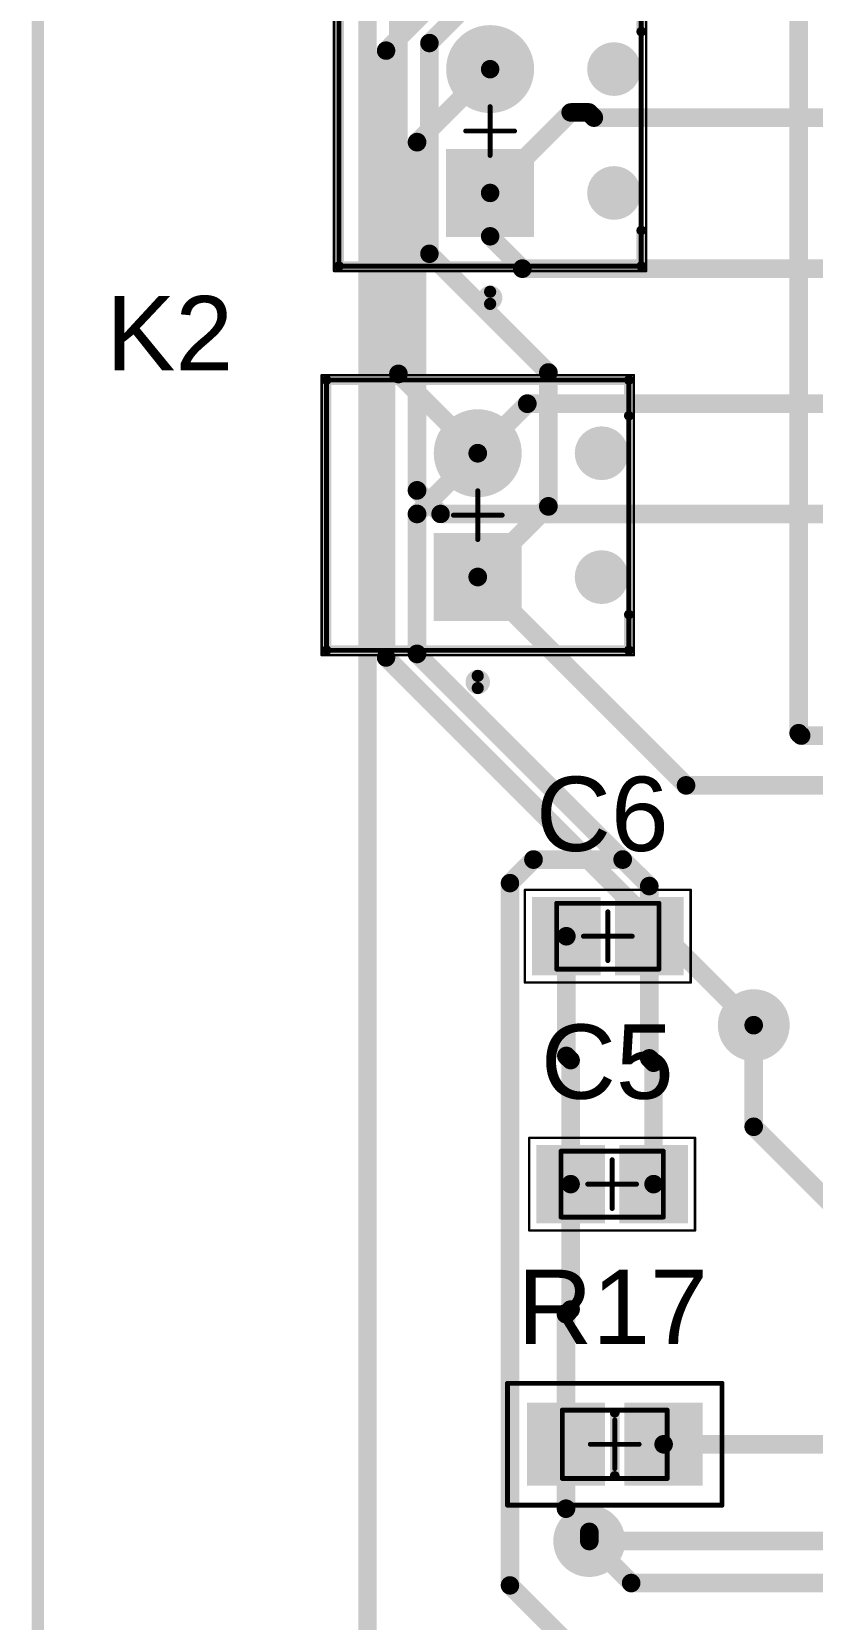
# Model space of a CAD drawing. Header units: millimetres. Extents: x 2.52 to 5.37, y 1.66 to 4.63.
# Drawn here: x 2.515 to 3.145, y 2.352 to 3.633 of the extents above; entities that cross this region are included whole.
import ezdxf

# ---------------------------------------------------------------- set-up
doc = ezdxf.new("R2010")
doc.units = ezdxf.units.MM
doc.header["$MEASUREMENT"] = 0
for name, color, linetype in [('BottomLayer', 5, 'Continuous'), ('BottomSolder', 6, 'Continuous'), ('Mechanical13', 56, 'Continuous'), ('Mechanical15', 56, 'Continuous'), ('Mechanical4', 56, 'Continuous'), ('MultiLayer', 9, 'Continuous'), ('PadHoleLayer', 156, 'Continuous'), ('TopLayer', 1, 'Continuous'), ('TopOverlay', 2, 'Continuous'), ('TopPaste', 8, 'Continuous'), ('TopSolder', 216, 'Continuous'), ('ViaHoleLayer', 16, 'Continuous')]:
    doc.layers.add(name, color=color, linetype=linetype)
doc.styles.add('Arial', font='arial.ttf', dxfattribs={"height": 0.2})

# ---------------------------------------------------------------- blocks, each defined once
blk = doc.blocks.new('6_0805_M_17')
at = {"layer": 'TopLayer'}
for points in [[(-0.0669, -0.0295), (-0.0669, 0.0295), (-0.0118, 0.0295), (-0.0118, -0.0295)], [(0.0118, -0.0295), (0.0118, 0.0295), (0.0669, 0.0295), (0.0669, -0.0295)]]:
    blk.add_hatch(color=1, dxfattribs=at).paths.add_polyline_path(points)
at = {"layer": 'TopPaste'}
for points in [[(-0.0669, -0.0295), (-0.0669, 0.0295), (-0.0118, 0.0295), (-0.0118, -0.0295)], [(0.0118, -0.0295), (0.0118, 0.0295), (0.0669, 0.0295), (0.0669, -0.0295)]]:
    blk.add_hatch(color=8, dxfattribs=at).paths.add_polyline_path(points)
at = {"layer": 'TopSolder'}
for points in [[(-0.0709, -0.0335), (-0.0709, 0.0335), (-0.0078, 0.0335), (-0.0078, -0.0335)], [(0.0078, -0.0335), (0.0078, 0.0335), (0.0709, 0.0335), (0.0709, -0.0335)]]:
    blk.add_hatch(color=216, dxfattribs=at).paths.add_polyline_path(points)
at = {"layer": 'Mechanical13', "const_width": 0.00394}
for points in [[(-0.0423, 0.0276), (-0.0423, -0.0276)], [(0.0423, 0.0276), (-0.0423, 0.0276)], [(0.0423, 0.0276), (0.0423, -0.0276)], [(0.0423, -0.0276), (-0.0423, -0.0276)]]:
    blk.add_lwpolyline(points, dxfattribs=at)
at = {"layer": 'Mechanical13', "const_width": 0.00197}
for points in [[(-0.0433, 0.0276, 1), (-0.0413, 0.0276, 1)], [(-0.0433, 0.0276, 1), (-0.0413, 0.0276, 1)], [(0.0413, 0.0276, 1), (0.0433, 0.0276, 1)], [(0.0413, 0.0276, 1), (0.0433, 0.0276, 1)], [(-0.0433, -0.0276, 1), (-0.0413, -0.0276, 1)], [(-0.0433, -0.0276, 1), (-0.0413, -0.0276, 1)], [(0.0413, -0.0276, 1), (0.0433, -0.0276, 1)], [(0.0413, -0.0276, 1), (0.0433, -0.0276, 1)]]:
    blk.add_lwpolyline(points, format="xyb", close=True, dxfattribs=at)
at = {"layer": 'Mechanical15', "const_width": 0.00394}
for points in [[(-0.0866, 0.0492), (-0.0866, -0.0492)], [(0.0866, 0.0492), (-0.0866, 0.0492)], [(0.0866, 0.0492), (0.0866, -0.0492)], [(0, 0.0197), (0, -0.0197)], [(0.0197, 0), (-0.0197, 0)], [(0.0866, -0.0492), (-0.0866, -0.0492)]]:
    blk.add_lwpolyline(points, dxfattribs=at)
at = {"layer": 'Mechanical15', "const_width": 0.00197}
for points in [[(-0.0876, 0.0492, 1), (-0.0856, 0.0492, 1)], [(-0.0876, 0.0492, 1), (-0.0856, 0.0492, 1)], [(0.0856, 0.0492, 1), (0.0876, 0.0492, 1)], [(0.0856, 0.0492, 1), (0.0876, 0.0492, 1)], [(-0.001, 0.0197, 1), (0.001, 0.0197, 1)], [(-0.0207, 0, 1), (-0.0187, 0, 1)], [(0.0187, 0, 1), (0.0207, 0, 1)], [(-0.001, -0.0197, 1), (0.001, -0.0197, 1)], [(-0.0876, -0.0492, 1), (-0.0856, -0.0492, 1)], [(-0.0876, -0.0492, 1), (-0.0856, -0.0492, 1)], [(0.0856, -0.0492, 1), (0.0876, -0.0492, 1)], [(0.0856, -0.0492, 1), (0.0876, -0.0492, 1)]]:
    blk.add_lwpolyline(points, format="xyb", close=True, dxfattribs=at)
at = {"layer": 'TopOverlay', "const_width": 0.00787}
blk.add_lwpolyline([(0, 0.0256), (0, -0.0256)], dxfattribs=at)
at = {"layer": 'TopOverlay', "const_width": 0.00394}
for points in [[(-0.002, 0.0256, 1), (0.002, 0.0256, 1)], [(-0.002, -0.0256, 1), (0.002, -0.0256, 1)]]:
    blk.add_lwpolyline(points, format="xyb", close=True, dxfattribs=at)
blk = doc.blocks.new('CAPC2013X70X45NL10T25_36')
at = {"layer": 'TopLayer'}
for points in [[(-0.0571, -0.0276), (-0.0571, 0.0276), (-0.0098, 0.0276), (-0.0098, -0.0276)], [(0.0098, -0.0276), (0.0098, 0.0276), (0.0571, 0.0276), (0.0571, -0.0276)]]:
    blk.add_hatch(color=1, dxfattribs=at).paths.add_polyline_path(points)
at = {"layer": 'TopPaste'}
for points in [[(-0.0571, -0.0276), (-0.0571, 0.0276), (-0.0098, 0.0276), (-0.0098, -0.0276)], [(0.0098, -0.0276), (0.0098, 0.0276), (0.0571, 0.0276), (0.0571, -0.0276)]]:
    blk.add_hatch(color=8, dxfattribs=at).paths.add_polyline_path(points)
at = {"layer": 'TopSolder'}
for points in [[(-0.0611, -0.0316), (-0.0611, 0.0316), (-0.0058, 0.0316), (-0.0058, -0.0316)], [(0.0058, -0.0316), (0.0058, 0.0316), (0.0611, 0.0316), (0.0611, -0.0316)]]:
    blk.add_hatch(color=216, dxfattribs=at).paths.add_polyline_path(points)
at = {"layer": 'Mechanical13', "const_width": 0.00394}
for points in [[(0.0413, 0.0266), (-0.0413, 0.0266)], [(-0.0413, 0.0266), (-0.0413, -0.0266)], [(0.0413, 0.0266), (0.0413, -0.0266)], [(0.0413, -0.0266), (-0.0413, -0.0266)]]:
    blk.add_lwpolyline(points, dxfattribs=at)
at = {"layer": 'Mechanical13', "const_width": 0.00197}
for points in [[(-0.0423, 0.0266, 1), (-0.0404, 0.0266, 1)], [(-0.0423, 0.0266, 1), (-0.0404, 0.0266, 1)], [(0.0404, 0.0266, 1), (0.0423, 0.0266, 1)], [(0.0404, 0.0266, 1), (0.0423, 0.0266, 1)], [(-0.0423, -0.0266, 1), (-0.0404, -0.0266, 1)], [(-0.0423, -0.0266, 1), (-0.0404, -0.0266, 1)], [(0.0404, -0.0266, 1), (0.0423, -0.0266, 1)], [(0.0404, -0.0266, 1), (0.0423, -0.0266, 1)]]:
    blk.add_lwpolyline(points, format="xyb", close=True, dxfattribs=at)
at = {"layer": 'Mechanical15'}
for points, const_width in [([(0.0669, 0.0374), (-0.0669, 0.0374)], 0.00197), ([(-0.0669, 0.0374), (-0.0669, -0.0374)], 0.00197), ([(0.0669, 0.0374), (0.0669, -0.0374)], 0.00197), ([(0, 0.0197), (0, -0.0197)], 0.00394), ([(0.0197, 0), (-0.0197, 0)], 0.00394), ([(0.0669, -0.0374), (-0.0669, -0.0374)], 0.00197)]:
    blk.add_lwpolyline(points, dxfattribs=dict(at, const_width=const_width))
for points, const_width in [([(-0.0674, 0.0374, 1), (-0.0664, 0.0374, 1)], 0.000984), ([(-0.0674, 0.0374, 1), (-0.0664, 0.0374, 1)], 0.000984), ([(0.0664, 0.0374, 1), (0.0674, 0.0374, 1)], 0.000984), ([(0.0664, 0.0374, 1), (0.0674, 0.0374, 1)], 0.000984), ([(-0.001, 0.0197, 1), (0.001, 0.0197, 1)], 0.00197), ([(-0.0207, 0, 1), (-0.0187, 0, 1)], 0.00197), ([(0.0187, 0, 1), (0.0207, 0, 1)], 0.00197), ([(-0.001, -0.0197, 1), (0.001, -0.0197, 1)], 0.00197), ([(-0.0674, -0.0374, 1), (-0.0664, -0.0374, 1)], 0.000984), ([(-0.0674, -0.0374, 1), (-0.0664, -0.0374, 1)], 0.000984), ([(0.0664, -0.0374, 1), (0.0674, -0.0374, 1)], 0.000984), ([(0.0664, -0.0374, 1), (0.0674, -0.0374, 1)], 0.000984)]:
    blk.add_lwpolyline(points, format="xyb", close=True, dxfattribs=dict(at, const_width=const_width))
blk = doc.blocks.new('CAPC2013X70X45NL10T25_37')
at = {"layer": 'TopLayer'}
for points in [[(-0.0571, -0.0276), (-0.0571, 0.0276), (-0.0098, 0.0276), (-0.0098, -0.0276)], [(0.0098, -0.0276), (0.0098, 0.0276), (0.0571, 0.0276), (0.0571, -0.0276)]]:
    blk.add_hatch(color=1, dxfattribs=at).paths.add_polyline_path(points)
at = {"layer": 'TopPaste'}
for points in [[(-0.0571, -0.0276), (-0.0571, 0.0276), (-0.0098, 0.0276), (-0.0098, -0.0276)], [(0.0098, -0.0276), (0.0098, 0.0276), (0.0571, 0.0276), (0.0571, -0.0276)]]:
    blk.add_hatch(color=8, dxfattribs=at).paths.add_polyline_path(points)
at = {"layer": 'TopSolder'}
for points in [[(-0.0611, -0.0316), (-0.0611, 0.0316), (-0.0058, 0.0316), (-0.0058, -0.0316)], [(0.0058, -0.0316), (0.0058, 0.0316), (0.0611, 0.0316), (0.0611, -0.0316)]]:
    blk.add_hatch(color=216, dxfattribs=at).paths.add_polyline_path(points)
at = {"layer": 'Mechanical13', "const_width": 0.00394}
for points in [[(0.0413, 0.0266), (-0.0413, 0.0266)], [(-0.0413, 0.0266), (-0.0413, -0.0266)], [(0.0413, 0.0266), (0.0413, -0.0266)], [(0.0413, -0.0266), (-0.0413, -0.0266)]]:
    blk.add_lwpolyline(points, dxfattribs=at)
at = {"layer": 'Mechanical13', "const_width": 0.00197}
for points in [[(-0.0423, 0.0266, 1), (-0.0404, 0.0266, 1)], [(-0.0423, 0.0266, 1), (-0.0404, 0.0266, 1)], [(0.0404, 0.0266, 1), (0.0423, 0.0266, 1)], [(0.0404, 0.0266, 1), (0.0423, 0.0266, 1)], [(-0.0423, -0.0266, 1), (-0.0404, -0.0266, 1)], [(-0.0423, -0.0266, 1), (-0.0404, -0.0266, 1)], [(0.0404, -0.0266, 1), (0.0423, -0.0266, 1)], [(0.0404, -0.0266, 1), (0.0423, -0.0266, 1)]]:
    blk.add_lwpolyline(points, format="xyb", close=True, dxfattribs=at)
at = {"layer": 'Mechanical15'}
for points, const_width in [([(0.0669, 0.0374), (-0.0669, 0.0374)], 0.00197), ([(-0.0669, 0.0374), (-0.0669, -0.0374)], 0.00197), ([(0.0669, 0.0374), (0.0669, -0.0374)], 0.00197), ([(0, 0.0197), (0, -0.0197)], 0.00394), ([(0.0197, 0), (-0.0197, 0)], 0.00394), ([(0.0669, -0.0374), (-0.0669, -0.0374)], 0.00197)]:
    blk.add_lwpolyline(points, dxfattribs=dict(at, const_width=const_width))
for points, const_width in [([(-0.0674, 0.0374, 1), (-0.0664, 0.0374, 1)], 0.000984), ([(-0.0674, 0.0374, 1), (-0.0664, 0.0374, 1)], 0.000984), ([(0.0664, 0.0374, 1), (0.0674, 0.0374, 1)], 0.000984), ([(0.0664, 0.0374, 1), (0.0674, 0.0374, 1)], 0.000984), ([(-0.001, 0.0197, 1), (0.001, 0.0197, 1)], 0.00197), ([(-0.0207, 0, 1), (-0.0187, 0, 1)], 0.00197), ([(0.0187, 0, 1), (0.0207, 0, 1)], 0.00197), ([(-0.001, -0.0197, 1), (0.001, -0.0197, 1)], 0.00197), ([(-0.0674, -0.0374, 1), (-0.0664, -0.0374, 1)], 0.000984), ([(-0.0674, -0.0374, 1), (-0.0664, -0.0374, 1)], 0.000984), ([(0.0664, -0.0374, 1), (0.0674, -0.0374, 1)], 0.000984), ([(0.0664, -0.0374, 1), (0.0674, -0.0374, 1)], 0.000984)]:
    blk.add_lwpolyline(points, format="xyb", close=True, dxfattribs=dict(at, const_width=const_width))
blk = doc.blocks.new('PHOE_1725656_2_42')
at = {"layer": 'BottomLayer'}
blk.add_hatch(color=5, dxfattribs=at).paths.add_polyline_path([(-0.0815, 0.0315), (-0.0185, 0.0315), (-0.0185, -0.0315), (-0.0815, -0.0315)])
h = blk.add_hatch(color=5, dxfattribs=at)
edge = h.paths.add_edge_path()
edge.add_arc((0.05, 0), 0.0315, 0, 360)
at = {"layer": 'BottomSolder'}
blk.add_hatch(color=6, dxfattribs=at).paths.add_polyline_path([(-0.0855, 0.0355), (-0.0145, 0.0355), (-0.0145, -0.0355), (-0.0855, -0.0355)])
h = blk.add_hatch(color=6, dxfattribs=at)
edge = h.paths.add_edge_path()
edge.add_arc((0.05, 0), 0.0355, 0, 360)
at = {"layer": 'MultiLayer'}
blk.add_hatch(color=9, dxfattribs=at).paths.add_polyline_path([(-0.0815, 0.0315), (-0.0185, 0.0315), (-0.0185, -0.0315), (-0.0815, -0.0315)])
h = blk.add_hatch(color=9, dxfattribs=at)
edge = h.paths.add_edge_path()
edge.add_arc((0.05, 0), 0.0315, 0, 360)
at = {"layer": 'PadHoleLayer'}
h = blk.add_hatch(color=156, dxfattribs=at)
edge = h.paths.add_edge_path()
edge.add_arc((-0.05, 0), 0.0217, 0, 360)
h = blk.add_hatch(color=156, dxfattribs=at)
edge = h.paths.add_edge_path()
edge.add_arc((0.05, 0), 0.0217, 0, 360)
h = blk.add_hatch(color=156, dxfattribs=at)
edge = h.paths.add_edge_path()
edge.add_arc((-0.05, -0.1), 0.0217, 0, 360)
h = blk.add_hatch(color=156, dxfattribs=at)
edge = h.paths.add_edge_path()
edge.add_arc((0.05, -0.1), 0.0217, 0, 360)
at = {"layer": 'TopLayer'}
blk.add_hatch(color=1, dxfattribs=at).paths.add_polyline_path([(-0.0815, 0.0315), (-0.0185, 0.0315), (-0.0185, -0.0315), (-0.0815, -0.0315)])
h = blk.add_hatch(color=1, dxfattribs=at)
edge = h.paths.add_edge_path()
edge.add_arc((0.05, 0), 0.0315, 0, 360)
at = {"layer": 'TopSolder'}
blk.add_hatch(color=216, dxfattribs=at).paths.add_polyline_path([(-0.0855, 0.0355), (-0.0145, 0.0355), (-0.0145, -0.0355), (-0.0855, -0.0355)])
h = blk.add_hatch(color=216, dxfattribs=at)
edge = h.paths.add_edge_path()
edge.add_arc((0.05, 0), 0.0355, 0, 360)
at = {"layer": 'Mechanical13', "const_width": 0.00394}
for points in [[(-0.1091, 0.122), (0.1091, 0.122)], [(-0.1091, 0.122), (-0.1091, -0.122)], [(0.1091, 0.122), (0.1091, -0.122)], [(-0.1091, -0.122), (0.1091, -0.122)]]:
    blk.add_lwpolyline(points, dxfattribs=at)
at = {"layer": 'Mechanical13', "const_width": 0.00197}
for points in [[(-0.11, 0.122, 1), (-0.1081, 0.122, 1)], [(-0.11, 0.122, 1), (-0.1081, 0.122, 1)], [(0.1081, 0.122, 1), (0.11, 0.122, 1)], [(0.1081, 0.122, 1), (0.11, 0.122, 1)], [(-0.11, -0.122, 1), (-0.1081, -0.122, 1)], [(-0.11, -0.122, 1), (-0.1081, -0.122, 1)], [(0.1081, -0.122, 1), (0.11, -0.122, 1)], [(0.1081, -0.122, 1), (0.11, -0.122, 1)]]:
    blk.add_lwpolyline(points, format="xyb", close=True, dxfattribs=at)
at = {"layer": 'Mechanical15'}
for points, const_width in [([(-0.113, 0.126), (-0.113, -0.126)], 0.00197), ([(-0.113, 0.126), (0.113, 0.126)], 0.00197), ([(0.113, 0.126), (0.113, -0.126)], 0.00197), ([(0, 0.0197), (0, -0.0197)], 0.00394), ([(-0.0197, 0), (0.0197, 0)], 0.00394), ([(-0.113, -0.126), (0.113, -0.126)], 0.00197)]:
    blk.add_lwpolyline(points, dxfattribs=dict(at, const_width=const_width))
for points, const_width in [([(-0.1135, 0.126, 1), (-0.1125, 0.126, 1)], 0.000984), ([(-0.1135, 0.126, 1), (-0.1125, 0.126, 1)], 0.000984), ([(0.1125, 0.126, 1), (0.1135, 0.126, 1)], 0.000984), ([(0.1125, 0.126, 1), (0.1135, 0.126, 1)], 0.000984), ([(-0.001, 0.0197, 1), (0.001, 0.0197, 1)], 0.00197), ([(-0.0207, 0, 1), (-0.0187, 0, 1)], 0.00197), ([(0.0187, 0, 1), (0.0207, 0, 1)], 0.00197), ([(-0.001, -0.0197, 1), (0.001, -0.0197, 1)], 0.00197), ([(-0.1135, -0.126, 1), (-0.1125, -0.126, 1)], 0.000984), ([(-0.1135, -0.126, 1), (-0.1125, -0.126, 1)], 0.000984), ([(0.1125, -0.126, 1), (0.1135, -0.126, 1)], 0.000984), ([(0.1125, -0.126, 1), (0.1135, -0.126, 1)], 0.000984)]:
    blk.add_lwpolyline(points, format="xyb", close=True, dxfattribs=dict(at, const_width=const_width))
at = {"layer": 'TopOverlay', "const_width": 0.00787}
for points in [[(-0.1091, 0.122), (-0.1091, -0.122)], [(-0.1091, 0.122), (0.1091, 0.122)], [(0.1091, 0.122), (0.1091, -0.122)], [(-0.1091, -0.122), (-0.0802, -0.122)], [(0.0802, -0.122), (0.1091, -0.122)]]:
    blk.add_lwpolyline(points, dxfattribs=at)
at = {"layer": 'TopOverlay'}
for points, const_width in [([(-0.111, 0.122, 1), (-0.1071, 0.122, 1)], 0.00394), ([(-0.111, 0.122, 1), (-0.1071, 0.122, 1)], 0.00394), ([(0.1071, 0.122, 1), (0.111, 0.122, 1)], 0.00394), ([(0.1071, 0.122, 1), (0.111, 0.122, 1)], 0.00394), ([(-0.1297, 0, 1), (-0.1396, 0, 1)], 0.00984), ([(-0.142, 0, 1), (-0.1371, 0, 1)], 0.00492), ([(-0.1322, 0, 1), (-0.1273, 0, 1)], 0.00492), ([(-0.111, -0.122, 1), (-0.1071, -0.122, 1)], 0.00394), ([(-0.111, -0.122, 1), (-0.1071, -0.122, 1)], 0.00394), ([(-0.0822, -0.122, 1), (-0.0783, -0.122, 1)], 0.00394), ([(0.0783, -0.122, 1), (0.0822, -0.122, 1)], 0.00394), ([(0.1071, -0.122, 1), (0.111, -0.122, 1)], 0.00394), ([(0.1071, -0.122, 1), (0.111, -0.122, 1)], 0.00394)]:
    blk.add_lwpolyline(points, format="xyb", close=True, dxfattribs=dict(at, const_width=const_width))
blk = doc.blocks.new('PHOE_1725656_2_43')
at = {"layer": 'BottomLayer'}
blk.add_hatch(color=5, dxfattribs=at).paths.add_polyline_path([(-0.0815, 0.0315), (-0.0185, 0.0315), (-0.0185, -0.0315), (-0.0815, -0.0315)])
h = blk.add_hatch(color=5, dxfattribs=at)
edge = h.paths.add_edge_path()
edge.add_arc((0.05, 0), 0.0315, 0, 360)
at = {"layer": 'BottomSolder'}
blk.add_hatch(color=6, dxfattribs=at).paths.add_polyline_path([(-0.0855, 0.0355), (-0.0145, 0.0355), (-0.0145, -0.0355), (-0.0855, -0.0355)])
h = blk.add_hatch(color=6, dxfattribs=at)
edge = h.paths.add_edge_path()
edge.add_arc((0.05, 0), 0.0355, 0, 360)
at = {"layer": 'MultiLayer'}
blk.add_hatch(color=9, dxfattribs=at).paths.add_polyline_path([(-0.0815, 0.0315), (-0.0185, 0.0315), (-0.0185, -0.0315), (-0.0815, -0.0315)])
h = blk.add_hatch(color=9, dxfattribs=at)
edge = h.paths.add_edge_path()
edge.add_arc((0.05, 0), 0.0315, 0, 360)
at = {"layer": 'PadHoleLayer'}
h = blk.add_hatch(color=156, dxfattribs=at)
edge = h.paths.add_edge_path()
edge.add_arc((-0.05, 0), 0.0217, 0, 360)
h = blk.add_hatch(color=156, dxfattribs=at)
edge = h.paths.add_edge_path()
edge.add_arc((0.05, 0), 0.0217, 0, 360)
h = blk.add_hatch(color=156, dxfattribs=at)
edge = h.paths.add_edge_path()
edge.add_arc((-0.05, -0.1), 0.0217, 0, 360)
h = blk.add_hatch(color=156, dxfattribs=at)
edge = h.paths.add_edge_path()
edge.add_arc((0.05, -0.1), 0.0217, 0, 360)
at = {"layer": 'TopLayer'}
blk.add_hatch(color=1, dxfattribs=at).paths.add_polyline_path([(-0.0815, 0.0315), (-0.0185, 0.0315), (-0.0185, -0.0315), (-0.0815, -0.0315)])
h = blk.add_hatch(color=1, dxfattribs=at)
edge = h.paths.add_edge_path()
edge.add_arc((0.05, 0), 0.0315, 0, 360)
at = {"layer": 'TopSolder'}
blk.add_hatch(color=216, dxfattribs=at).paths.add_polyline_path([(-0.0855, 0.0355), (-0.0145, 0.0355), (-0.0145, -0.0355), (-0.0855, -0.0355)])
h = blk.add_hatch(color=216, dxfattribs=at)
edge = h.paths.add_edge_path()
edge.add_arc((0.05, 0), 0.0355, 0, 360)
at = {"layer": 'Mechanical13', "const_width": 0.00394}
for points in [[(-0.1091, 0.122), (0.1091, 0.122)], [(-0.1091, 0.122), (-0.1091, -0.122)], [(0.1091, 0.122), (0.1091, -0.122)], [(-0.1091, -0.122), (0.1091, -0.122)]]:
    blk.add_lwpolyline(points, dxfattribs=at)
at = {"layer": 'Mechanical13', "const_width": 0.00197}
for points in [[(-0.11, 0.122, 1), (-0.1081, 0.122, 1)], [(-0.11, 0.122, 1), (-0.1081, 0.122, 1)], [(0.1081, 0.122, 1), (0.11, 0.122, 1)], [(0.1081, 0.122, 1), (0.11, 0.122, 1)], [(-0.11, -0.122, 1), (-0.1081, -0.122, 1)], [(-0.11, -0.122, 1), (-0.1081, -0.122, 1)], [(0.1081, -0.122, 1), (0.11, -0.122, 1)], [(0.1081, -0.122, 1), (0.11, -0.122, 1)]]:
    blk.add_lwpolyline(points, format="xyb", close=True, dxfattribs=at)
at = {"layer": 'Mechanical15'}
for points, const_width in [([(-0.113, 0.126), (-0.113, -0.126)], 0.00197), ([(-0.113, 0.126), (0.113, 0.126)], 0.00197), ([(0.113, 0.126), (0.113, -0.126)], 0.00197), ([(0, 0.0197), (0, -0.0197)], 0.00394), ([(-0.0197, 0), (0.0197, 0)], 0.00394), ([(-0.113, -0.126), (0.113, -0.126)], 0.00197)]:
    blk.add_lwpolyline(points, dxfattribs=dict(at, const_width=const_width))
for points, const_width in [([(-0.1135, 0.126, 1), (-0.1125, 0.126, 1)], 0.000984), ([(-0.1135, 0.126, 1), (-0.1125, 0.126, 1)], 0.000984), ([(0.1125, 0.126, 1), (0.1135, 0.126, 1)], 0.000984), ([(0.1125, 0.126, 1), (0.1135, 0.126, 1)], 0.000984), ([(-0.001, 0.0197, 1), (0.001, 0.0197, 1)], 0.00197), ([(-0.0207, 0, 1), (-0.0187, 0, 1)], 0.00197), ([(0.0187, 0, 1), (0.0207, 0, 1)], 0.00197), ([(-0.001, -0.0197, 1), (0.001, -0.0197, 1)], 0.00197), ([(-0.1135, -0.126, 1), (-0.1125, -0.126, 1)], 0.000984), ([(-0.1135, -0.126, 1), (-0.1125, -0.126, 1)], 0.000984), ([(0.1125, -0.126, 1), (0.1135, -0.126, 1)], 0.000984), ([(0.1125, -0.126, 1), (0.1135, -0.126, 1)], 0.000984)]:
    blk.add_lwpolyline(points, format="xyb", close=True, dxfattribs=dict(at, const_width=const_width))
at = {"layer": 'TopOverlay', "const_width": 0.00787}
for points in [[(-0.1091, 0.122), (-0.1091, -0.122)], [(-0.1091, 0.122), (0.1091, 0.122)], [(0.1091, 0.122), (0.1091, -0.122)], [(-0.1091, -0.122), (-0.0802, -0.122)], [(0.0802, -0.122), (0.1091, -0.122)]]:
    blk.add_lwpolyline(points, dxfattribs=at)
at = {"layer": 'TopOverlay'}
for points, const_width in [([(-0.111, 0.122, 1), (-0.1071, 0.122, 1)], 0.00394), ([(-0.111, 0.122, 1), (-0.1071, 0.122, 1)], 0.00394), ([(0.1071, 0.122, 1), (0.111, 0.122, 1)], 0.00394), ([(0.1071, 0.122, 1), (0.111, 0.122, 1)], 0.00394), ([(-0.1297, 0, 1), (-0.1396, 0, 1)], 0.00984), ([(-0.142, 0, 1), (-0.1371, 0, 1)], 0.00492), ([(-0.1322, 0, 1), (-0.1273, 0, 1)], 0.00492), ([(-0.111, -0.122, 1), (-0.1071, -0.122, 1)], 0.00394), ([(-0.111, -0.122, 1), (-0.1071, -0.122, 1)], 0.00394), ([(-0.0822, -0.122, 1), (-0.0783, -0.122, 1)], 0.00394), ([(0.0783, -0.122, 1), (0.0822, -0.122, 1)], 0.00394), ([(0.1071, -0.122, 1), (0.111, -0.122, 1)], 0.00394), ([(0.1071, -0.122, 1), (0.111, -0.122, 1)], 0.00394)]:
    blk.add_lwpolyline(points, format="xyb", close=True, dxfattribs=dict(at, const_width=const_width))

msp = doc.modelspace()

# ---------------------------------------------------------------- hatches: boundary and pattern name
at = {"layer": 'BottomLayer'}
h = msp.add_hatch(color=5, dxfattribs=at)
edge = h.paths.add_edge_path()
edge.add_arc((3.0978, 2.8314), 0.025, 0, 360)
h = msp.add_hatch(color=5, dxfattribs=at)
edge = h.paths.add_edge_path()
edge.add_arc((2.965, 2.415), 0.025, 0, 360)
at = {"layer": 'BottomSolder'}
h = msp.add_hatch(color=6, dxfattribs=at)
edge = h.paths.add_edge_path()
edge.add_arc((3.0978, 2.8314), 0.029, 0, 360)
h = msp.add_hatch(color=6, dxfattribs=at)
edge = h.paths.add_edge_path()
edge.add_arc((2.965, 2.415), 0.029, 0, 360)
at = {"layer": 'TopLayer'}
h = msp.add_hatch(color=1, dxfattribs=at)
edge = h.paths.add_edge_path()
edge.add_arc((3.0978, 2.8314), 0.025, 0, 360)
h = msp.add_hatch(color=1, dxfattribs=at)
edge = h.paths.add_edge_path()
edge.add_arc((2.965, 2.415), 0.025, 0, 360)
at = {"layer": 'TopSolder'}
h = msp.add_hatch(color=216, dxfattribs=at)
edge = h.paths.add_edge_path()
edge.add_arc((3.0978, 2.8314), 0.029, 0, 360)
h = msp.add_hatch(color=216, dxfattribs=at)
edge = h.paths.add_edge_path()
edge.add_arc((2.965, 2.415), 0.029, 0, 360)
at = {"layer": 'ViaHoleLayer'}
h = msp.add_hatch(color=16, dxfattribs=at)
edge = h.paths.add_edge_path()
edge.add_arc((3.0978, 2.8314), 0.014, 0, 360)
h = msp.add_hatch(color=16, dxfattribs=at)
edge = h.paths.add_edge_path()
edge.add_arc((2.965, 2.415), 0.014, 0, 360)

# ---------------------------------------------------------------- linework, layer by layer
at = {"layer": 'BottomLayer', "const_width": 0.015}
for points in [[(2.801, 3.6181), (2.853, 3.6702)], [(2.801, 3.1282), (2.801, 3.6181)], [(2.826, 3.5442), (2.885, 3.6031)], [(2.885, 3.5032), (2.95, 3.5682)], [(2.95, 3.5682), (2.9646, 3.5682)], [(2.9646, 3.5682), (2.9688, 3.564)], [(2.9688, 3.564), (3.3, 3.564)], [(2.826, 3.2631), (2.826, 3.5442)], [(2.885, 3.4682), (2.885, 3.5032)], [(2.885, 3.4682), (2.911, 3.4421)], [(2.911, 3.4421), (4.145, 3.4421)], [(2.875, 3.2931), (2.915, 3.3331)], [(2.915, 3.3331), (3.7853, 3.3331)], [(2.826, 3.2631), (2.845, 3.2441)], [(2.845, 3.2441), (3.203, 3.2441)], [(2.801, 3.1282), (3.0978, 2.8314)], [(2.965, 2.415), (3.521, 2.415)]]:
    msp.add_lwpolyline(points, dxfattribs=at)
at = {"layer": 'BottomLayer', "const_width": 0.0075}
for points in [[(2.7973, 3.6181, 1), (2.8047, 3.6181, 1)], [(2.7973, 3.6181, 1), (2.8047, 3.6181, 1)], [(2.8813, 3.6031, 1), (2.8887, 3.6031, 1)], [(2.9463, 3.5682, 1), (2.9537, 3.5682, 1)], [(2.9463, 3.5682, 1), (2.9537, 3.5682, 1)], [(2.9609, 3.5682, 1), (2.9684, 3.5682, 1)], [(2.9609, 3.5682, 1), (2.9684, 3.5682, 1)], [(2.965, 3.564, 1), (2.9725, 3.564, 1)], [(2.965, 3.564, 1), (2.9725, 3.564, 1)], [(2.8222, 3.5442, 1), (2.8298, 3.5442, 1)], [(2.8222, 3.5442, 1), (2.8298, 3.5442, 1)], [(2.8813, 3.5032, 1), (2.8887, 3.5032, 1)], [(2.8813, 3.5032, 1), (2.8887, 3.5032, 1)], [(2.8813, 3.4682, 1), (2.8887, 3.4682, 1)], [(2.8813, 3.4682, 1), (2.8887, 3.4682, 1)], [(2.9072, 3.4421, 1), (2.9148, 3.4421, 1)], [(2.9072, 3.4421, 1), (2.9148, 3.4421, 1)], [(2.9112, 3.3331, 1), (2.9188, 3.3331, 1)], [(2.9112, 3.3331, 1), (2.9188, 3.3331, 1)], [(2.8712, 3.2931, 1), (2.8788, 3.2931, 1)], [(2.8222, 3.2631, 1), (2.8298, 3.2631, 1)], [(2.8222, 3.2631, 1), (2.8298, 3.2631, 1)], [(2.8413, 3.2441, 1), (2.8487, 3.2441, 1)], [(2.8413, 3.2441, 1), (2.8487, 3.2441, 1)], [(2.7973, 3.1282, 1), (2.8047, 3.1282, 1)], [(2.7973, 3.1282, 1), (2.8047, 3.1282, 1)], [(3.094, 2.8314, 1), (3.1015, 2.8314, 1)], [(2.9613, 2.415, 1), (2.9688, 2.415, 1)]]:
    msp.add_lwpolyline(points, format="xyb", close=True, dxfattribs=at)
at = {"layer": 'Mechanical4', "const_width": 0.01}
msp.add_lwpolyline([(2.52, 1.66), (2.52, 4.62)], dxfattribs=at)
at = {"layer": 'TopLayer', "const_width": 0.015}
for points in [[(2.786, 2.0181), (2.786, 3.8832)], [(2.836, 3.6242), (3.08, 3.8681)], [(2.811, 3.3571), (2.811, 3.6991)], [(3.134, 3.0671), (3.134, 3.695)], [(2.836, 3.4541), (2.836, 3.6242)], [(2.836, 3.4541), (2.932, 3.3582)], [(2.811, 3.3571), (2.875, 3.2931)], [(2.932, 3.2502), (2.932, 3.3582)], [(2.826, 3.2441), (2.875, 3.2931)], [(2.875, 3.1932), (2.932, 3.2502)], [(2.826, 3.1311), (2.826, 3.2441)], [(2.875, 3.1932), (3.0431, 3.025)], [(2.826, 3.1311), (2.992, 2.9651)], [(3.134, 3.0671), (3.136, 3.0652)], [(3.136, 3.0652), (3.261, 3.0652)], [(3.0431, 3.025), (3.17, 3.025)], [(2.901, 2.9461), (2.92, 2.9651)], [(2.92, 2.9651), (2.992, 2.9651)], [(2.992, 2.9651), (3.0135, 2.9437)], [(2.901, 2.3792), (2.901, 2.9461)], [(3.0135, 2.8046), (3.0135, 2.9437)], [(2.9465, 2.8066), (2.9465, 2.9032)], [(3.0978, 2.7494), (3.0978, 2.8314)], [(2.9465, 2.8066), (2.95, 2.8032)], [(2.95, 2.7031), (2.95, 2.8032)], [(3.0135, 2.8046), (3.0169, 2.8011)], [(3.0169, 2.7031), (3.0169, 2.8011)], [(3.0978, 2.7494), (3.203, 2.6441)], [(2.95, 2.6019), (2.95, 2.7031)], [(2.9463, 2.5981), (2.95, 2.6019)], [(2.9463, 2.4411), (2.9463, 2.5981)], [(3.025, 2.4931), (3.19, 2.4931)], [(2.9463, 2.4411), (2.965, 2.4224)], [(2.965, 2.415), (2.965, 2.4224)], [(2.965, 2.415), (2.9989, 2.3811)], [(2.901, 2.3792), (3.169, 2.1111)], [(2.9989, 2.3811), (3.2615, 2.3811)]]:
    msp.add_lwpolyline(points, dxfattribs=at)
at = {"layer": 'TopLayer', "const_width": 0.0075}
for points in [[(2.8323, 3.6242, 1), (2.8397, 3.6242, 1)], [(2.8323, 3.6242, 1), (2.8397, 3.6242, 1)], [(2.8323, 3.4541, 1), (2.8397, 3.4541, 1)], [(2.8323, 3.4541, 1), (2.8397, 3.4541, 1)], [(2.8072, 3.3571, 1), (2.8148, 3.3571, 1)], [(2.8072, 3.3571, 1), (2.8148, 3.3571, 1)], [(2.9282, 3.3582, 1), (2.9358, 3.3582, 1)], [(2.9282, 3.3582, 1), (2.9358, 3.3582, 1)], [(2.8712, 3.2931, 1), (2.8788, 3.2931, 1)], [(2.8712, 3.2931, 1), (2.8788, 3.2931, 1)], [(2.9282, 3.2502, 1), (2.9358, 3.2502, 1)], [(2.9282, 3.2502, 1), (2.9358, 3.2502, 1)], [(2.8222, 3.2441, 1), (2.8298, 3.2441, 1)], [(2.8222, 3.2441, 1), (2.8298, 3.2441, 1)], [(2.8712, 3.1932, 1), (2.8788, 3.1932, 1)], [(2.8712, 3.1932, 1), (2.8788, 3.1932, 1)], [(2.8222, 3.1311, 1), (2.8298, 3.1311, 1)], [(2.8222, 3.1311, 1), (2.8298, 3.1311, 1)], [(3.1303, 3.0671, 1), (3.1378, 3.0671, 1)], [(3.1303, 3.0671, 1), (3.1378, 3.0671, 1)], [(3.1323, 3.0652, 1), (3.1398, 3.0652, 1)], [(3.1323, 3.0652, 1), (3.1398, 3.0652, 1)], [(3.0394, 3.025, 1), (3.0469, 3.025, 1)], [(3.0394, 3.025, 1), (3.0469, 3.025, 1)], [(2.9162, 2.9651, 1), (2.9238, 2.9651, 1)], [(2.9162, 2.9651, 1), (2.9238, 2.9651, 1)], [(2.9882, 2.9651, 1), (2.9958, 2.9651, 1)], [(2.9882, 2.9651, 1), (2.9958, 2.9651, 1)], [(2.9882, 2.9651, 1), (2.9958, 2.9651, 1)], [(2.8973, 2.9461, 1), (2.9047, 2.9461, 1)], [(2.8973, 2.9461, 1), (2.9047, 2.9461, 1)], [(3.0097, 2.9437, 1), (3.0172, 2.9437, 1)], [(3.0097, 2.9437, 1), (3.0172, 2.9437, 1)], [(2.9428, 2.9032, 1), (2.9503, 2.9032, 1)], [(3.094, 2.8314, 1), (3.1015, 2.8314, 1)], [(2.9428, 2.8066, 1), (2.9503, 2.8066, 1)], [(2.9428, 2.8066, 1), (2.9503, 2.8066, 1)], [(2.9463, 2.8032, 1), (2.9537, 2.8032, 1)], [(2.9463, 2.8032, 1), (2.9537, 2.8032, 1)], [(3.0097, 2.8046, 1), (3.0172, 2.8046, 1)], [(3.0097, 2.8046, 1), (3.0172, 2.8046, 1)], [(3.0132, 2.8011, 1), (3.0207, 2.8011, 1)], [(3.0132, 2.8011, 1), (3.0207, 2.8011, 1)], [(3.094, 2.7494, 1), (3.1015, 2.7494, 1)], [(3.094, 2.7494, 1), (3.1015, 2.7494, 1)], [(2.9463, 2.7031, 1), (2.9537, 2.7031, 1)], [(2.9463, 2.7031, 1), (2.9537, 2.7031, 1)], [(3.0132, 2.7031, 1), (3.0207, 2.7031, 1)], [(2.9425, 2.5981, 1), (2.95, 2.5981, 1)], [(2.9425, 2.5981, 1), (2.95, 2.5981, 1)], [(2.9463, 2.6019, 1), (2.9537, 2.6019, 1)], [(2.9463, 2.6019, 1), (2.9537, 2.6019, 1)], [(3.0213, 2.4931, 1), (3.0288, 2.4931, 1)], [(2.9425, 2.4411, 1), (2.95, 2.4411, 1)], [(2.9425, 2.4411, 1), (2.95, 2.4411, 1)], [(2.9613, 2.4224, 1), (2.9688, 2.4224, 1)], [(2.9613, 2.4224, 1), (2.9688, 2.4224, 1)], [(2.9613, 2.415, 1), (2.9688, 2.415, 1)], [(2.9613, 2.415, 1), (2.9688, 2.415, 1)], [(2.8973, 2.3792, 1), (2.9047, 2.3792, 1)], [(2.8973, 2.3792, 1), (2.9047, 2.3792, 1)], [(2.9951, 2.3811, 1), (3.0026, 2.3811, 1)], [(2.9951, 2.3811, 1), (3.0026, 2.3811, 1)]]:
    msp.add_lwpolyline(points, format="xyb", close=True, dxfattribs=at)

# ---------------------------------------------------------------- block references
for name, p, rotation in [('PHOE_1725656_2_43', (2.885, 3.5532), 90), ('PHOE_1725656_2_42', (2.875, 3.2431), 90), ('CAPC2013X70X45NL10T25_36', (2.98, 2.9032), 180), ('CAPC2013X70X45NL10T25_37', (2.9835, 2.7031), 180), ('6_0805_M_17', (2.9856, 2.4931), 180)]:
    msp.add_blockref(name, p, dxfattribs=dict(rotation=rotation))

# ---------------------------------------------------------------- texts
at = {"layer": 'TopOverlay', "style": 'Arial'}
for s, p in [('K2', (2.575, 3.36)), ('C6', (2.922, 2.972)), ('C5', (2.926, 2.772)), ('R17', (2.907, 2.574))]:
    msp.add_text(s, height=0.06, dxfattribs=at).set_placement(p)

doc.saveas('drawing.dxf')
